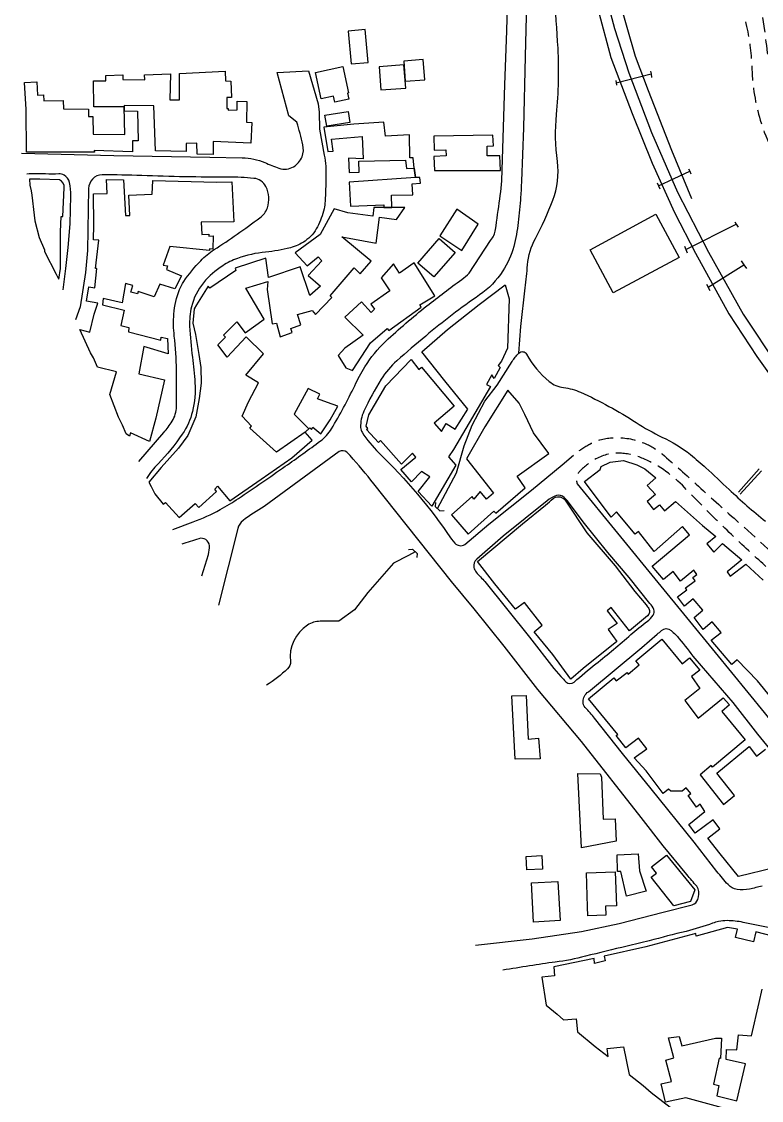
# Model space of a CAD drawing. Header units: metres. Extents: x 320405 to 332543, y 7395686 to 7410003.
# Drawn here: x 321354.6 to 321604.8, y 7404761.9 to 7405126.6 of the extents above; entities that cross this region are included whole.
import ezdxf

# ---------------------------------------------------------------- set-up
doc = ezdxf.new("R2010")
doc.units = ezdxf.units.M
doc.header["$LTSCALE"] = 10
doc.header["$MEASUREMENT"] = 0
doc.linetypes.add('DASHED', pattern=[0.75, 0.5, -0.25])
for name, color, linetype in [('Canaleta de Drenagem', 151, 'Continuous'), ('Edificações', 30, 'Continuous'), ('Hidrografia', 140, 'Continuous'), ('Linha Férrea', 20, 'Continuous'), ('Pontes e Viadutos', 190, 'Continuous'), ('Portico', 45, 'Continuous'), ('Vias Primárias', 230, 'Continuous'), ('Vias Secundárias', 230, 'DASHED')]:
    doc.layers.add(name, color=color, linetype=linetype)

msp = doc.modelspace()

# ---------------------------------------------------------------- linework, layer by layer
at = {"layer": 'Canaleta de Drenagem'}
for points in [[(321603.98, 7404975.38), (321596.96, 7404967.55)], [(321604.73, 7404974.71), (321597.6, 7404966.8)]]:
    msp.add_lwpolyline(points, dxfattribs=at)
at = {"layer": 'Edificações'}
for points in [[(321466.08, 7405112.28), (321471.83, 7405112.81), (321470.81, 7405123.89), (321465.06, 7405123.36)], [(321484.31, 7405106.45), (321490.91, 7405106.95), (321490.39, 7405113.74), (321483.8, 7405113.24)], [(321355.6, 7405106.03), (321359.75, 7405106.18), (321360.01, 7405101.78), (321362.03, 7405101.83), (321362.14, 7405099.86), (321368.62, 7405099.97), (321368.83, 7405097.06), (321377.2, 7405097.01), (321377.27, 7405094.57), (321378.73, 7405094.51), (321378.85, 7405088.51), (321389.48, 7405088.41), (321389.3, 7405097.79), (321379.05, 7405097.74), (321378.89, 7405106.61), (321383.07, 7405106.55), (321383.11, 7405108.42), (321388.83, 7405108.65), (321388.8, 7405107.01), (321396.31, 7405106.94), (321396.14, 7405108.62), (321404.9, 7405108.92), (321404.77, 7405100.17), (321408.04, 7405100.17), (321407.97, 7405109.1), (321423.39, 7405109.83), (321423.52, 7405106.53), (321425.4, 7405106.5), (321425.6, 7405100.93), (321424.02, 7405100.91), (321423.98, 7405097.27), (321424.46, 7405097.23), (321424.5, 7405096.69), (321427.46, 7405096.81), (321427.54, 7405099.73), (321430.71, 7405099.64), (321430.64, 7405092.64), (321432.5, 7405092.5), (321432.14, 7405085.47), (321419.36, 7405086.03), (321419.43, 7405081.69), (321413.95, 7405081.79), (321413.91, 7405085.5), (321410.22, 7405085.44), (321410.26, 7405082.69), (321399.87, 7405082.88), (321399.28, 7405098.11), (321389.29, 7405098.22), (321389.32, 7405096.43), (321393.81, 7405096.31), (321394.04, 7405086.34), (321392.11, 7405086.3), (321392.08, 7405082.6), (321379.19, 7405083.04), (321379.22, 7405082.44), (321356.21, 7405082.5), (321356.16, 7405096.87)], [(321476.11, 7405103.48), (321484.49, 7405104.12), (321483.89, 7405111.96), (321475.51, 7405111.32)], [(321457.16, 7405094.94), (321465, 7405096.21), (321465.61, 7405092.47), (321457.76, 7405091.2)], [(321456.79, 7405090.87), (321458.13, 7405082.66), (321459.97, 7405082.79), (321459.39, 7405086.8), (321469.76, 7405087.8), (321470.13, 7405080.21), (321465.09, 7405080.47), (321465.35, 7405075.63), (321468.75, 7405075.67), (321468.69, 7405079.42), (321484.46, 7405079.76), (321484.72, 7405076.89), (321487.36, 7405077.05), (321487.78, 7405073.88), (321465.37, 7405072.27), (321465.86, 7405064.2), (321477.08, 7405064.67), (321477.13, 7405063.74), (321479.84, 7405063.76), (321479.68, 7405067.96), (321486.94, 7405068.09), (321486.72, 7405071.7), (321489.51, 7405071.95), (321489.25, 7405073.91), (321487.78, 7405073.88), (321487.36, 7405077.05), (321487.06, 7405080.5), (321485.9, 7405080.58), (321485.73, 7405088.29), (321477.63, 7405087.83), (321477.11, 7405092.62), (321466.91, 7405091.93)], [(321494.03, 7405087.92), (321494.12, 7405083.17), (321498.04, 7405083.3), (321498.18, 7405081.25), (321494.03, 7405081.03), (321494.25, 7405076.23), (321516.48, 7405076.23), (321516.35, 7405081.24), (321512.04, 7405081.19), (321512.05, 7405084.44), (321514.16, 7405084.64), (321513.94, 7405088.22)], [(321378.89, 7405068.4), (321383.53, 7405068.54), (321383.36, 7405073.22), (321389.02, 7405073.13), (321389.69, 7405061.02), (321391.24, 7405061.05), (321390.86, 7405067.87), (321398.81, 7405068.28), (321398.93, 7405072.83), (321420.49, 7405072.37), (321425.72, 7405072.42), (321426.39, 7405058.91), (321415.32, 7405058.82), (321415.55, 7405054.65), (321417.94, 7405054.71), (321417.94, 7405054.1), (321419.35, 7405054.15), (321419.23, 7405049.67), (321418.09, 7405049.73), (321418.09, 7405049.24), (321404.71, 7405050.6), (321402.42, 7405044.3), (321403.94, 7405044.09), (321403.56, 7405042.78), (321408.73, 7405040.61), (321406.38, 7405036.25), (321401.3, 7405037.86), (321399.48, 7405033.54), (321394.01, 7405035.34), (321393.82, 7405034.54), (321391.57, 7405035.15), (321392.18, 7405037.36), (321389.72, 7405038.12), (321388.66, 7405031.57), (321382.14, 7405032.98), (321381.91, 7405030.9), (321389.26, 7405029.08), (321388.11, 7405023.84), (321390.85, 7405023.21), (321390.75, 7405021.75), (321401.74, 7405018.92), (321401.83, 7405019.97), (321403.9, 7405019.49), (321404.2, 7405014.24), (321395.97, 7405016.8), (321394.29, 7405007.53), (321402.9, 7405005.55), (321399.99, 7404992.54), (321397.91, 7404984.66), (321391.39, 7404987.6), (321391.05, 7404986.49), (321389.93, 7404987.2), (321388.67, 7404990.23), (321387.36, 7404992.86), (321384.45, 7405000.49), (321386.74, 7405008.21), (321380.25, 7405009.8), (321378.88, 7405012.89), (321377.89, 7405014.58), (321374.26, 7405022.47), (321377.67, 7405021.6), (321379.1, 7405027.74), (321380.33, 7405031.39), (321376.58, 7405032.12), (321377.33, 7405036.92), (321379.41, 7405036.55), (321380.08, 7405043.1), (321379.56, 7405043.1), (321380.72, 7405052.67), (321378.9, 7405052.82), (321379.06, 7405057.93)], [(321397.6, 7404970.86), (321398.38, 7404969.41), (321399.61, 7404966.92), (321402.43, 7404963.5), (321403.28, 7404964.07), (321407.84, 7404958.98), (321413.34, 7404963.72), (321414.54, 7404962.35), (321420.52, 7404967.79), (321419.94, 7404968.54), (321420.83, 7404969.6), (321424.99, 7404964.6), (321435.59, 7404971.87), (321445.93, 7404979.17), (321452.85, 7404985.14), (321450.44, 7404987.86), (321452.09, 7404989.25), (321452.67, 7404988.71), (321453.12, 7404989.51), (321455.74, 7404987.24), (321458.91, 7404992.01), (321461.5, 7404996.64), (321458.06, 7404997.8), (321454.68, 7404999.04), (321455.48, 7405000.6), (321451.47, 7405002.62), (321446.74, 7404993.9), (321451.73, 7404988.94), (321450.44, 7404987.86), (321440.76, 7404981.09), (321434.04, 7404987.18), (321431.76, 7404989.17), (321432.34, 7404989.84), (321429.16, 7404993.21), (321431.28, 7404998.1), (321434.67, 7405004.44), (321430.38, 7405007.13), (321436.37, 7405014.27), (321430.51, 7405020.04), (321424.17, 7405013.13), (321420.91, 7405017.37), (321423.54, 7405019.97), (321422.87, 7405020.64), (321427.39, 7405025.1), (321430.2, 7405021.35), (321436.6, 7405025.96), (321430.43, 7405036.5), (321437.92, 7405038.78), (321437.6, 7405036.05), (321439.37, 7405024.39), (321440.83, 7405024.65), (321441.98, 7405020.03), (321446.06, 7405021.51), (321445.66, 7405022.83), (321449.06, 7405024.08), (321447.95, 7405027.54), (321452.8, 7405028.97), (321454.01, 7405027.56), (321459.55, 7405033.33), (321458.92, 7405033.84), (321467.01, 7405043.35), (321469.04, 7405041.28), (321472.77, 7405045.6), (321462.9, 7405053.84), (321474.49, 7405051.67), (321475.67, 7405060.48), (321481.33, 7405059.65), (321484.16, 7405063.8), (321473.68, 7405063.71), (321473.33, 7405060.8), (321464.93, 7405061.95), (321460.31, 7405063.31), (321455.54, 7405054.65), (321447.11, 7405048.4), (321451.18, 7405044.01), (321454.84, 7405047.08), (321456.17, 7405045.72), (321451.49, 7405040.78), (321455.68, 7405037.12), (321452.02, 7405033.99), (321448.75, 7405043.69), (321438.12, 7405040.1), (321437.16, 7405046.67), (321426.82, 7405043.23), (321427.08, 7405042.43), (321418.29, 7405036.48), (321417.73, 7405037.21), (321413.7, 7405030.81), (321413, 7405029.54), (321412.56, 7405024.61), (321413.4, 7405020.81), (321414.52, 7405014.02), (321415.18, 7405009.69), (321415.27, 7405004.38), (321414.61, 7404999.17), (321413.49, 7404993.02), (321410.76, 7404986.69), (321407.66, 7404982.36), (321401.84, 7404975.84)], [(321495.98, 7405054.2), (321503.5, 7405049.21), (321509.03, 7405058.12), (321501.74, 7405063.24)], [(321546.8, 7405049.46), (321569.06, 7405061.45), (321576.91, 7405046.87), (321554.65, 7405034.88)], [(321488.59, 7405044.94), (321495.78, 7405053.24), (321501.18, 7405048.57), (321493.98, 7405040.27)], [(321494.29, 7405033.86), (321487.29, 7405045), (321482.34, 7405041.57), (321480.38, 7405044.69), (321476.24, 7405039.93), (321479.14, 7405035.57), (321472.72, 7405031.11), (321473.92, 7405029.42), (321472.76, 7405028.26), (321469.51, 7405031.91), (321463.85, 7405026.69), (321470.09, 7405020.57), (321463.94, 7405016.21), (321461.67, 7405013.71), (321464.25, 7405009.53), (321466.52, 7405008.68), (321472.54, 7405018.04), (321478.24, 7405022.89), (321478.73, 7405022.18), (321489.66, 7405030.08), (321489.21, 7405030.88)], [(321471.1, 7404989.82), (321471.96, 7404993.69), (321477.79, 7405003.48), (321486.3, 7405012.41), (321488.9, 7405009.05), (321489.81, 7405009.78), (321500.84, 7404996.62), (321494.14, 7404990.84), (321496.56, 7404987.99), (321498.11, 7404990.77), (321501.21, 7404988.81), (321505.49, 7404995.57), (321497.75, 7405005.21), (321489.91, 7405014.98), (321498.65, 7405022.53), (321509.36, 7405030.96), (321518.16, 7405037.57), (321519.48, 7405032.92), (321518.93, 7405016.25), (321516.88, 7405011.83), (321515.74, 7405010.38), (321516.47, 7405009.7), (321514.42, 7405006), (321513.56, 7405007.23), (321511.78, 7405003.93), (321513.1, 7405003.3), (321500.66, 7404981.96), (321498.98, 7404979.43), (321501.44, 7404976.61), (321493.33, 7404962.76), (321488.73, 7404967.73), (321492.64, 7404972.73), (321489.77, 7404974.55), (321486.4, 7404971.05), (321482.89, 7404975.15), (321487.86, 7404979.39), (321486.81, 7404980.66), (321483.03, 7404977.02), (321475.91, 7404985.05), (321475.23, 7404984.37), (321471.27, 7404988.69), (321471.68, 7404989.05)], [(321532.88, 7404980.64), (321527.69, 7404987.54), (321524.81, 7404993.8), (321522.87, 7404997.61), (321519.05, 7405002), (321511.21, 7404989.63), (321505.08, 7404978.82), (321514.15, 7404967.22), (321511.85, 7404965.21), (321509.62, 7404967.73), (321507.53, 7404965.21), (321506.98, 7404966.02), (321500, 7404959.84), (321505.62, 7404953.3), (321514.29, 7404961.1), (321514.93, 7404960.42), (321524.92, 7404969.01), (321522.12, 7404972.98)], [(321520.41, 7404898.73), (321525.24, 7404898.79), (321525.94, 7404884.09), (321529.43, 7404884.33), (321529.98, 7404877.38), (321521.55, 7404877.32)], [(321542.7, 7404872.48), (321550.23, 7404872.36), (321550.69, 7404871.16), (321551.22, 7404857.04), (321555.27, 7404857.14), (321555.64, 7404849.57), (321543.87, 7404847.27)], [(321525.19, 7404844.36), (321530.49, 7404844.66), (321530.74, 7404840.11), (321525.45, 7404839.82)], [(321556.01, 7404844.94), (321563.09, 7404845.24), (321563.59, 7404839.55), (321565.82, 7404832.67), (321559.13, 7404830.94), (321557.2, 7404839.3), (321556.11, 7404839.3)], [(321567.53, 7404837.4), (321569.27, 7404838.77), (321567.62, 7404840.92), (321572.64, 7404844.84), (321582.21, 7404833.1), (321580.8, 7404829.16), (321575.19, 7404827.65)], [(321546, 7404827.36), (321545.57, 7404838.8), (321555.36, 7404839.17), (321555.79, 7404827.73), (321552.02, 7404827.59), (321552.13, 7404824.56), (321546.11, 7404824.34)], [(321526.98, 7404835.42), (321535.97, 7404835.92), (321536.7, 7404822.72), (321527.72, 7404822.23)]]:
    msp.add_lwpolyline(points, close=True, dxfattribs=at)
for points in [[(321464.81, 7405102.43), (321465.25, 7405100.41), (321460.48, 7405099.38), (321460.05, 7405101.4), (321455.92, 7405100.51), (321454.01, 7405109.38), (321463.21, 7405111.36), (321465.12, 7405102.49), (321464.81, 7405102.43)], [(321607.9, 7404898.18), (321603.41, 7404903.81), (321596.57, 7404910.91), (321594.8, 7404909.32), (321587.75, 7404917.46), (321591.15, 7404920.1), (321588.08, 7404923.71), (321585.11, 7404921.16), (321582.04, 7404925.22), (321584.94, 7404927.61), (321581.71, 7404931.51), (321578.73, 7404929.04), (321576.35, 7404932.15), (321579.55, 7404934.5), (321579.08, 7404935.17), (321582.37, 7404937.54), (321581.61, 7404938.67), (321582.96, 7404939.68), (321581.95, 7404941.15), (321577.45, 7404937.41), (321574.88, 7404940.73), (321571.64, 7404937.96), (321567.81, 7404942.55), (321580.43, 7404953.14), (321578.11, 7404955.87), (321568.48, 7404947.42), (321563.21, 7404954.25), (321562.12, 7404953.36), (321555.81, 7404960.84), (321553.91, 7404959.09), (321544.89, 7404971.12), (321550.24, 7404975.14), (321550.53, 7404976.21), (321553.58, 7404977.65), (321558.07, 7404978.23), (321562.68, 7404976.79), (321565.36, 7404975.47), (321569.02, 7404972.43), (321566.14, 7404969.83), (321568.98, 7404966.79), (321566.14, 7404964.32), (321568.28, 7404961.69), (321570.34, 7404963.3), (321571.94, 7404961.24), (321575.69, 7404964.36), (321584.79, 7404956.25), (321589.37, 7404952.53), (321586.32, 7404950.1), (321588.67, 7404947.27), (321591.63, 7404950.15), (321598.11, 7404944.62), (321593.13, 7404940.63), (321594.16, 7404939.11), (321599.47, 7404943.18), (321605.36, 7404937.82)], [(321609.09, 7404840.54), (321596.97, 7404837.61), (321590.81, 7404845.3), (321586.66, 7404850.53), (321590.72, 7404853.69), (321588.46, 7404856.8), (321582.3, 7404852.23), (321580.2, 7404855.14), (321585.68, 7404859.62), (321584.05, 7404862.12), (321582.81, 7404861.1), (321579.99, 7404864.94), (321580.93, 7404865.64), (321579.35, 7404867.56), (321577.93, 7404866.49), (321574.09, 7404866.41), (321573.36, 7404867.17), (321571.48, 7404865.72), (321565.75, 7404873.28), (321561.76, 7404877.74), (321566.04, 7404880.73), (321563.25, 7404884.37), (321558.89, 7404881.08), (321555.64, 7404885.28), (321556.24, 7404885.66), (321546.27, 7404897.67), (321554.87, 7404904.82), (321555.64, 7404903.71), (321559.36, 7404906.53), (321559.66, 7404906.01), (321563.38, 7404909.14), (321562.27, 7404910.46), (321571.12, 7404917.86), (321577.92, 7404909.53), (321580.39, 7404911.55), (321583.99, 7404907.31), (321581.11, 7404905.21), (321583.97, 7404901.19), (321578.89, 7404897.12), (321583.37, 7404891.1), (321591.85, 7404898.03), (321593.91, 7404895.59), (321591.33, 7404893.4), (321599.25, 7404883.81), (321588.23, 7404874.55), (321587.75, 7404875.16), (321584.08, 7404872.01), (321591.99, 7404862), (321595.66, 7404865.05), (321589.66, 7404872.58), (321600.64, 7404881.54), (321603.1, 7404878.34), (321606.09, 7404880.62)], [(321608.92, 7404817.33), (321602.88, 7404818.89), (321602.08, 7404815.5), (321596.03, 7404817), (321596.68, 7404819.84), (321593.33, 7404820.39), (321582.73, 7404817.45), (321582.58, 7404818.3), (321565.64, 7404813.81), (321551.55, 7404810.71), (321551.9, 7404809.16), (321548.3, 7404808.21), (321548.15, 7404809.86), (321534.61, 7404807.1), (321534.83, 7404804.07), (321530.47, 7404803.55), (321532.02, 7404794.17), (321535.72, 7404791.04), (321537.83, 7404789.14), (321542.14, 7404789.53), (321542.56, 7404785.08), (321548.55, 7404780.13), (321552.94, 7404776.81), (321552.58, 7404779.51), (321558.16, 7404780.06), (321560.07, 7404770.72), (321564.74, 7404766.95), (321567.45, 7404764.55), (321575.34, 7404758.53)], [(321601.08, 7404756.8), (321579.15, 7404762.84), (321572.27, 7404761.31), (321570.87, 7404767.48), (321574.32, 7404768.27), (321572.41, 7404775.55), (321575.14, 7404776.32), (321573.37, 7404783.07), (321576.95, 7404783.54), (321577.8, 7404780.33), (321589.27, 7404782.97), (321591.26, 7404782.92), (321590.91, 7404776.07), (321590.5, 7404776.18), (321588.58, 7404767.45), (321590.35, 7404766.97), (321589.66, 7404763.42), (321596.49, 7404761.79), (321599.32, 7404774.33), (321592.88, 7404775.72), (321592.97, 7404779.13), (321596.48, 7404779.07), (321596.97, 7404784.11), (321601.41, 7404783.73), (321604.02, 7404795.03), (321604.98, 7404799.51)]]:
    msp.add_lwpolyline(points, dxfattribs=at)
for points in [[(321357.33, 7405073.32), (321357.35, 7405071.32), (321357.84, 7405069.4), (321358.09, 7405067.87), (321358.91, 7405061.16), (321359.05, 7405059.25), (321360.5, 7405053.59), (321362.36, 7405049.39), (321362.32, 7405048.93), (321366.29, 7405041.22), (321367, 7405039.89), (321367.17, 7405039.48), (321367.76, 7405043.13), (321367.77, 7405055.49), (321367.95, 7405060.72), (321368.59, 7405060.69), (321369.04, 7405070.36, 0.297656), (321367.44, 7405073.08), (321360.78, 7405073.3)], [(321508.81, 7404944.07), (321523.96, 7404956.78), (321531.72, 7404963.17, 0.002709), (321534.38, 7404965.38, -0.316419), (321537.43, 7404965.65, -0.112145), (321538.68, 7404964.49), (321545.69, 7404953.77), (321555.26, 7404942.61), (321561.91, 7404933.96), (321565.8, 7404929.41, -0.052261), (321566.66, 7404928.16, -0.353347), (321566.22, 7404925.72), (321560.13, 7404920.63), (321553.98, 7404928.6), (321552.62, 7404927.44), (321555.99, 7404923.16), (321552.93, 7404921.16), (321555.87, 7404917.01), (321544.53, 7404907.95), (321540.34, 7404904.29), (321534.24, 7404912.69), (321527.95, 7404920.36), (321530.67, 7404922.55), (321524.61, 7404930.29), (321521.63, 7404927.98), (321514.58, 7404936.58)]]:
    msp.add_lwpolyline(points, format="xyb", close=True, dxfattribs=at)
at = {"layer": 'Hidrografia'}
for points in [[(321522.72, 7405014.53), (321523.36, 7405023.48), (321524.9, 7405036.58, 0.009069), (321525.67, 7405044.34, -0.103794), (321528.32, 7405053.3, 0.033179), (321534.22, 7405066.24, 0.122831), (321535.76, 7405079.32, -0.055646), (321535.5, 7405095.21, 0.036701), (321535.99, 7405117.58, 0.012325), (321534.57, 7405136.16, 0.028078), (321531.71, 7405154.19, -1.235905)], [(321495.22, 7404962.04), (321501.61, 7404974.12), (321504.3, 7404983.15), (321506.98, 7404990.13), (321511.29, 7404998.25), (321515.42, 7405003.66), (321520.5, 7405011.72, -0.052581), (321522.72, 7405014.53, -0.503773), (321525.37, 7405014.17, 0.095591), (321533, 7405004.97, 0.143745), (321537.88, 7405002.9, -0.077054), (321543.62, 7405001.31, -0.03777), (321562.41, 7404991.06, 0.032683), (321571.14, 7404986.17, -0.054422), (321580.73, 7404980.26, -0.022756), (321585.99, 7404975.75, -0.000074), (321593.8, 7404968.44, 0.017986), (321606.14, 7404957.68, -0.02558)], [(321487.67, 7404947.4), (321485.46, 7404946.13), (321480.32, 7404943.53), (321471.65, 7404933.57), (321467.21, 7404927.79), (321461.9, 7404923.87), (321455.61, 7404923.87, 0.14514), (321451.29, 7404922.59, 0.283171), (321445.48, 7404910.32, -0.235717), (321444.56, 7404907.81, -0.04962), (321437.38, 7404902.3, 3.503744)]]:
    msp.add_lwpolyline(points, format="xyb", dxfattribs=at)
at = {"layer": 'Linha Férrea', "flags": 128}
for points in [[(321551.25, 7405138.71), (321555.05, 7405124.24), (321559.95, 7405109.23), (321567.63, 7405089.15), (321576.4, 7405068.91), (321586.83, 7405048.68), (321598.53, 7405027.74), (321610.39, 7405009.86)], [(321549.44, 7405130.89), (321553.79, 7405114.44), (321561.06, 7405095.55), (321567.86, 7405078.72), (321575.37, 7405062.11), (321582.48, 7405048.27), (321593.78, 7405027.8), (321603.18, 7405013.42), (321612.78, 7405000)], [(321581.2, 7405066.63), (321574.45, 7405083.06), (321566.57, 7405103.19), (321562.18, 7405114.83), (321556.82, 7405133.59)]]:
    msp.add_lwpolyline(points, dxfattribs=at)
at = {"layer": 'Pontes e Viadutos'}
for points in [[(321494.51, 7404964.02), (321494.48, 7404962.74), (321496.04, 7404961.27), (321497.44, 7404961.36)], [(321485.47, 7404948.16), (321486.75, 7404948.28), (321488.31, 7404946.81), (321488.3, 7404945.4)]]:
    msp.add_lwpolyline(points, dxfattribs=at)
at = {"layer": 'Portico'}
for points in [[(321555.61, 7405105.91), (321567.43, 7405108.95)], [(321567.3, 7405109.85), (321567.43, 7405108.95), (321567.62, 7405107.74)], [(321555.5, 7405106.68), (321555.72, 7405105.15)], [(321569.94, 7405071.08), (321580.51, 7405076.04)], [(321580.13, 7405076.85), (321580.51, 7405076.04), (321580.92, 7405075.15)], [(321569.5, 7405072.09), (321570.38, 7405070.06)], [(321579.2, 7405049.59), (321596.24, 7405058.13)], [(321595.76, 7405058.9), (321596.24, 7405058.13), (321596.91, 7405057.07)], [(321578.74, 7405050.73), (321579.66, 7405048.44)], [(321586.76, 7405036.77), (321598.8, 7405044.4)], [(321597.93, 7405045.68), (321598.8, 7405044.4), (321599.66, 7405043.15)], [(321586.22, 7405037.85), (321587.3, 7405035.69)]]:
    msp.add_lwpolyline(points, dxfattribs=at)
at = {"layer": 'Vias Primárias'}
for points in [[(321405.74, 7404954.88), (321412.62, 7404957.46, 0.035105), (321421.75, 7404961.64, 0.023918), (321427.91, 7404965.39, 0.003586), (321443.78, 7404976.3, 0.006903), (321455.64, 7404984.83, 0.098064), (321459.4, 7404988.96, 0.024547), (321467.23, 7405003.52, -0.025623), (321470.68, 7405009.89, -0.06829), (321477.72, 7405018.54, -0.021147), (321491.66, 7405030.5, -0.008191), (321503.42, 7405039.44, 0.033259), (321505.99, 7405041.6), (321513.2, 7405052.64, 0.140022), (321514.83, 7405056.27, 0.001345), (321516.3, 7405066.59, 0.026943), (321517.14, 7405076.44), (321518.05, 7405105.25), (321518.73, 7405123.51), (321519.42, 7405152.68)], [(321525.34, 7405132.91), (321524.83, 7405114.83), (321524.26, 7405090.71), (321523.63, 7405072.71, -0.010872), (321523.33, 7405067.36, -0.007137), (321522.53, 7405058.68, -0.03827), (321521.02, 7405050.59, -0.07959), (321517.34, 7405042.31, -0.097017), (321509.45, 7405034.19, 0.022437), (321491.25, 7405020.31, 0.006747), (321481.51, 7405011.95, 0.073152), (321476.21, 7405005.68, 0.028127), (321470.34, 7404994.91, 0.124417), (321469.24, 7404989.38, 0.130419), (321469.76, 7404987.77, 0.057071), (321475.41, 7404980.86, -0.049674), (321500, 7404951.63), (321501.13, 7404950.33, 0.366703), (321504.48, 7404949.8), (321512.63, 7404956.72), (321527.06, 7404968.19), (321537.37, 7404976.82)], [(321354.6, 7405082.09), (321385.77, 7405081.34), (321418.27, 7405080.77), (321429.22, 7405080.57, -0.096914), (321436.84, 7405078.94, 0.015326), (321441.63, 7405077.05, 0.224749), (321446.59, 7405077.55, 0.166464), (321449.42, 7405080.9, 0.150838), (321449.71, 7405084.96, 0.01455), (321447.7, 7405092.57), (321444.96, 7405094.74), (321441.06, 7405109.41), (321451.64, 7405109.94), (321454.89, 7405098.85), (321455.26, 7405095.94), (321455.34, 7405090.18), (321456.94, 7405081.44, -0.051893), (321457.52, 7405074, -0.004548), (321457.23, 7405065.9, -0.047974), (321456.86, 7405063.28, -0.05755), (321454.65, 7405057.22, -0.126403), (321450.45, 7405052.42, -0.088004), (321445.48, 7405050.16, -0.038091), (321437.11, 7405048.68, 0.061859), (321427.61, 7405046.54, 0.055774), (321422.6, 7405044.08, 0.078415), (321416.11, 7405038.33, 0.114147), (321412.04, 7405030.16, 0.070437), (321411.42, 7405023.62, 0.021697), (321412.36, 7405013.14, -0.017231), (321413.22, 7405004.51, -0.076154), (321412.37, 7404994.8, -0.090755), (321408.95, 7404987.17, -0.041741), (321400.74, 7404977.13, 0.050754), (321396.86, 7404972.2, 1.81966)], [(321368.62, 7405035.94), (321369.53, 7405043.18), (321370.36, 7405050.19), (321371.04, 7405058.24), (321371.22, 7405067.69, 0.056369), (321370.8, 7405072.17, 0.212823), (321368.96, 7405074.72, 0.149984), (321367.16, 7405075.13, -0.030114), (321362.68, 7405075.09, 0.028856), (321356.4, 7405075.05, 30.990046)], [(321394.22, 7404977.89), (321402.69, 7404987.67, 0.040327), (321405.52, 7404991.52, 0.134293), (321406.97, 7404996.46, 0.009482), (321406.97, 7405008.75, 0.022788), (321406.23, 7405020.3, -0.046127), (321406.1, 7405027.72, -0.076233), (321408.02, 7405036.07, -0.055896), (321409.42, 7405038.69, -0.040657), (321415.19, 7405045.78, -0.058191), (321419.71, 7405049.51, 0.009794), (321427.47, 7405054.74, 0.00506), (321435.18, 7405060.28, 0.149434), (321437.7, 7405063.66, 0.207456), (321437.24, 7405070.82, 0.256127), (321433.12, 7405073.61, 0.023929), (321424.49, 7405074.01, -0.009947), (321395.21, 7405074.54, 0.00919), (321381.86, 7405074.8, 0.210694), (321378.54, 7405073.34, 0.180335), (321377.28, 7405070.23), (321376.88, 7405049.24), (321376.22, 7405041.73), (321374.36, 7405030.18), (321372.8, 7405025.79)], [(321508.05, 7404814.46), (321527.28, 7404816.58), (321543.92, 7404819), (321556.65, 7404821.78), (321571.54, 7404825.6), (321581.36, 7404828.08, 0.253967), (321583.27, 7404829.84, 0.151968), (321583.37, 7404833.45, 0.110536), (321582.91, 7404834.31, -0.002864), (321579.52, 7404838.26), (321571.56, 7404848.03), (321564.13, 7404857.53), (321543.94, 7404883.25), (321529.19, 7404900.8), (321517.77, 7404915.45), (321507.61, 7404928.08), (321500, 7404937.29), (321473.71, 7404970.37, 0.01259), (321465.71, 7404979.91, 0.043609), (321464.56, 7404981.01, 0.294495), (321462.01, 7404981.27), (321436.64, 7404962.65, 0.035385), (321429.47, 7404957.94, 0.170186), (321427.73, 7404955.29), (321421.23, 7404929.28)], [(321542.48, 7404970.4), (321569.68, 7404937.05), (321589.13, 7404913.28), (321605.64, 7404893.02), (321625.03, 7404869.03), (321639.88, 7404850.56, 0.028106), (321643.24, 7404846.84, 0.203301), (321646.52, 7404845.53, 0.083999), (321649.59, 7404846.11, -0.023439), (321654.63, 7404847.72, 0.003894), (321662.05, 7404849.78, 0.000643), (321676.15, 7404853.82, 0.001543), (321690.63, 7404858.05, 0.012355), (321693.4, 7404858.94, -0.169734)], [(321511.29, 7404937.35), (321526.34, 7404918.48), (321534.53, 7404907.93), (321536.97, 7404905.23, 0.009834), (321538.64, 7404903.46, 0.39821), (321541.42, 7404903.36, -0.012547), (321548.81, 7404909.52, 0.012615), (321560.62, 7404919.37, -0.020888), (321566.19, 7404923.87, 0.087046), (321568.14, 7404925.92, 0.235108), (321568.38, 7404927.87, 0.122174), (321567.06, 7404929.89), (321560.05, 7404938.73), (321552.85, 7404947.11), (321544.54, 7404957.49), (321539.51, 7404964.13, 0.040867), (321538.04, 7404965.77, 0.271773), (321535.49, 7404966.36, 0.097856), (321532.28, 7404964.62), (321517.47, 7404952.61), (321508.49, 7404944.89, 0.275963), (321507.55, 7404942.07, 0.120006), (321508.32, 7404940.5, 0.03118), (321511.29, 7404937.35, 6.920073)], [(321415.57, 7404939.21), (321417.79, 7404946.5, 0.094153), (321418.1, 7404949.42, 0.484617), (321414.5, 7404951.81, 0.001095), (321408.76, 7404949.93, 0.114528)], [(321546.24, 7404900.09), (321564.33, 7404914.99), (321569.53, 7404919.52, 0.000813), (321570.95, 7404920.77, -0.370105), (321574.22, 7404920.8, -0.049814), (321576.96, 7404917.99, -0.001707), (321582.27, 7404911.3), (321595.12, 7404896.42), (321603.41, 7404885.71), (321610, 7404877.77)], [(321604.99, 7404834.36, -0.010365), (321600.72, 7404833.37, -0.087262), (321596.55, 7404833.22, -0.177163), (321593.49, 7404834.86, -0.013112), (321589.72, 7404839.31), (321582.06, 7404849.24), (321567.47, 7404867.21), (321557.82, 7404879.14), (321548.35, 7404891.14, 0.023589), (321545.21, 7404894.75, -0.201332), (321544.46, 7404896.71, -0.229783), (321546.24, 7404900.09, -17.392173)], [(321612.13, 7404819.33), (321598.62, 7404822.11, 0.048392), (321593.12, 7404822.69, 0.056169), (321590.3, 7404822.4, 0.033393), (321588.27, 7404821.81, -0.02619), (321579.32, 7404819.08, 0.002504), (321566.8, 7404815.9, -0.007044), (321559.34, 7404814.07, 0.006849), (321545.22, 7404810.63, -0.031571), (321535.06, 7404808.67, 0.008962), (321526.38, 7404807.41, -0.004325), (321517.35, 7404806, -1.745234)]]:
    msp.add_lwpolyline(points, format="xyb", dxfattribs=at)
at = {"layer": 'Vias Secundárias', "flags": 128}
for points in [[(321936.76, 7404803.06), (321926.15, 7404803.53), (321917.08, 7404804.47), (321907.18, 7404807.06), (321900.57, 7404809.73), (321890.29, 7404817.09), (321876.2, 7404828.63), (321859.49, 7404841.92), (321840.73, 7404857.97), (321826.72, 7404868.85), (321815.48, 7404876.73), (321800.73, 7404889), (321787.3, 7404898.86, -0.004187), (321782.7, 7404902.29, -0.025172), (321775.7, 7404908.19, -0.004057), (321770.15, 7404913.45, 0.102791), (321766.79, 7404915.57, 0.055114), (321759.28, 7404917.46, 0.002624), (321753.23, 7404918.26, -0.181987), (321747.03, 7404921.54, 0.007122), (321741.77, 7404927.31, -0.065322), (321735.5, 7404936.05, 0.068266), (321730.24, 7404943.29, -0.001162), (321720.9, 7404953.08, -0.011535), (321709.51, 7404965.63, 0.037295), (321697.39, 7404977.68, -0.012886), (321687.02, 7404987.02, -0.107067), (321677.83, 7405000.52, 0.056056), (321670.32, 7405014.38, -0.006349), (321658.78, 7405031.38, 0.052406), (321651.03, 7405040.81, -0.000366), (321634.83, 7405056.8, -0.026913), (321623.95, 7405068.77, -0.091655), (321612.76, 7405089.23, -0.029378), (321609.13, 7405102.89, -0.021848), (321606.1, 7405122.09, 0.051643), (321600.94, 7405145.52, -0.081096), (321598.96, 7405158.01, -0.000723), (321599.08, 7405179.3, -0.034985), (321601.07, 7405205.15, -0.031649), (321607.5, 7405235.32, -0.002401), (321612.89, 7405254.17, -0.00834), (321621.78, 7405282.94, -0.023721), (321628.68, 7405301.08, 0.018887), (321639.69, 7405329.16, 0.020342), (321644.25, 7405344.16, 0.015292), (321648.45, 7405362.64, 0.032788), (321651.85, 7405389.07, 0.001692), (321653.13, 7405410.95, 0.038108), (321652.78, 7405427.95, 0.015911), (321648.92, 7405457.72, -0.024715), (321646.22, 7405481.85, 0.037931), (321643.65, 7405500.41), (321640.66, 7405511.14), (321636.32, 7405524.92), (321626.84, 7405553.64), (321622.72, 7405553.68), (321632.4, 7405526.06), (321636.27, 7405514.12), (321639.58, 7405500), (321644.52, 7405464.21), (321648.28, 7405440.98), (321649.25, 7405425.39), (321649.47, 7405406.89), (321648.39, 7405386.25), (321645.49, 7405362.15), (321640.22, 7405341.63), (321634.63, 7405325.08), (321625.28, 7405301.43), (321618.08, 7405282.94, 0.028289), (321611.95, 7405264.12, -0.010641), (321605.7, 7405242.36, 0.03926), (321600.02, 7405217.25, -0.003828), (321596.88, 7405196.66, 0.035844), (321594.93, 7405174.44, 0.017933), (321595.25, 7405158.17, 0.020058), (321596.88, 7405141.27, 0.019165), (321599.76, 7405124.89, -0.044882), (321601.54, 7405110.49, 0.065291), (321604.39, 7405093.25, 0.088436), (321614.49, 7405073.4, 0.038008), (321635.37, 7405049.72, 0.012642), (321647.21, 7405038.76, -0.064455), (321657.71, 7405026.81, 0.0044), (321667.42, 7405012.63, -0.047753), (321671.78, 7405004.92, 0.033158), (321678.48, 7404992.21, 0.047106), (321685.81, 7404982.48, 0.053092), (321693.75, 7404975.44, -0.074707), (321710.22, 7404959.52, 0.037846), (321723.33, 7404944.85, -0.038394), (321733.41, 7404933.54, -0.023122), (321738.81, 7404925.73, 0.11387), (321747.49, 7404917.06, 0.057457), (321753.36, 7404914.27, 0.155646), (321755.29, 7404914.23, -0.145374), (321760.44, 7404914.23, -0.148473), (321768.77, 7404908.73, 0.054505), (321777.96, 7404899.83, 0.070781), (321786.37, 7404895.03, -0.069569), (321790.46, 7404892.7, -0.017692), (321801.06, 7404883.94, 0.037843), (321807.84, 7404878.77, -0.037091), (321814.9, 7404873.41, -0.012419), (321826.12, 7404862.99, 0.062551), (321836.42, 7404855.19, -0.043375), (321849.49, 7404846.06, 0.004907), (321866.11, 7404832.43, -0.023422), (321875.91, 7404823.77, 0.069966), (321886.42, 7404816.1, -0.061424), (321895.79, 7404809.49, 0.084531), (321907.21, 7404802.21, 0.085504), (321916.67, 7404800, 0.00272), (321938.23, 7404798.86)], [(321537.37, 7404976.82), (321541.57, 7404980.34, -0.053943), (321546.76, 7404983.81, -0.110581), (321554.77, 7404985.95, -0.105418), (321564.85, 7404984.23, -0.081095), (321571.15, 7404980.45, -0.010631), (321583.45, 7404969.58, 0.006041), (321597.24, 7404957.16), (321610.72, 7404945.04), (321628.13, 7404929.4), (321649.26, 7404909.58, -0.009378), (321662.24, 7404896.95, 0.021438), (321667.83, 7404891.77, 0.03927), (321672.63, 7404888.29, 0.012782), (321686.36, 7404880.39, -0.021256), (321699.64, 7404872.44, 0.055685), (321705.47, 7404869.47, 0.026084), (321720.49, 7404864.71, -0.008873), (321741.64, 7404858.8, -0.064241), (321762.44, 7404849.54, 0.023427), (321783.81, 7404837.86, -0.029333), (321812.54, 7404821.71, 0.044726), (321823.49, 7404816, -0.02004), (321837.03, 7404809.76, -0.058699), (321845.9, 7404803.82, -0.118237), (321848.39, 7404800.41, -0.118237)], [(321693.4, 7404858.94), (321694.46, 7404859.63, 0.19076), (321696.72, 7404862.84, 0.183897), (321696.17, 7404867.16, 0.123686), (321692.63, 7404871.08, -0.03984), (321686.74, 7404875.72, 0.033025), (321682.06, 7404879.52, 0.033948), (321673.05, 7404885.02, -0.061129), (321657.34, 7404895.81, -0.037082), (321648.29, 7404905.09, 0.03929), (321638.27, 7404915.29, 0.003601), (321626.02, 7404925.78, 0.001755), (321612.24, 7404937.33, -0.013566), (321601.09, 7404947.12, -0.007143), (321589.6, 7404958.1, -0.008319), (321578.75, 7404969.12, 0.097075), (321565.26, 7404978.68, 0.087586), (321557.41, 7404980.67, 0.144781), (321548.79, 7404978.8, 0.078447), (321543.34, 7404974.59, 0.28374), (321542.48, 7404970.4, -1.429406)]]:
    msp.add_lwpolyline(points, format="xyb", dxfattribs=at)

doc.saveas('drawing.dxf')
